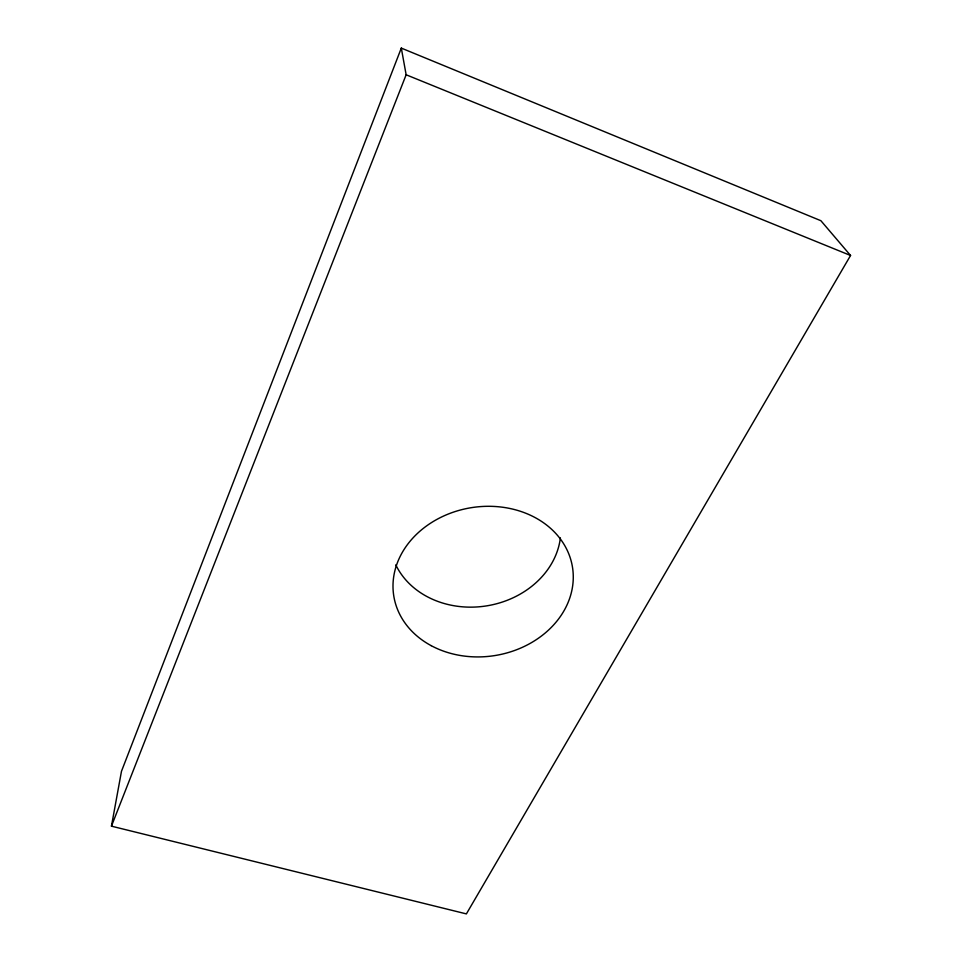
<?xml version="1.0" encoding="UTF-8"?>
<svg xmlns="http://www.w3.org/2000/svg" width="962" height="962" viewBox="0 0 962 962"><rect width="100%" height="100%" fill="white"/><g stroke="black" fill="none" stroke-linecap="round" stroke-linejoin="round"><path stroke-width="1.44" d="M111.448 826.166L121.477 771.296L401.31 48.1L820.887 220.707L850.552 255.483L466.39 913.9L111.448 826.166L406.144 74.771L401.31 48.1M406.144 74.771L850.552 255.483M560.389 537.89A85.919 72.631 -9.4 0 1 486.964 605.819A85.919 72.631 -9.4 0 1 395.791 564.85M431.192 645.658A90.5 74.868 -9.2 0 0 572.907 583.874A90.5 74.868 -9.2 0 0 445.322 515.271A90.5 74.868 -9.2 0 0 431.192 645.658"/></g></svg>
